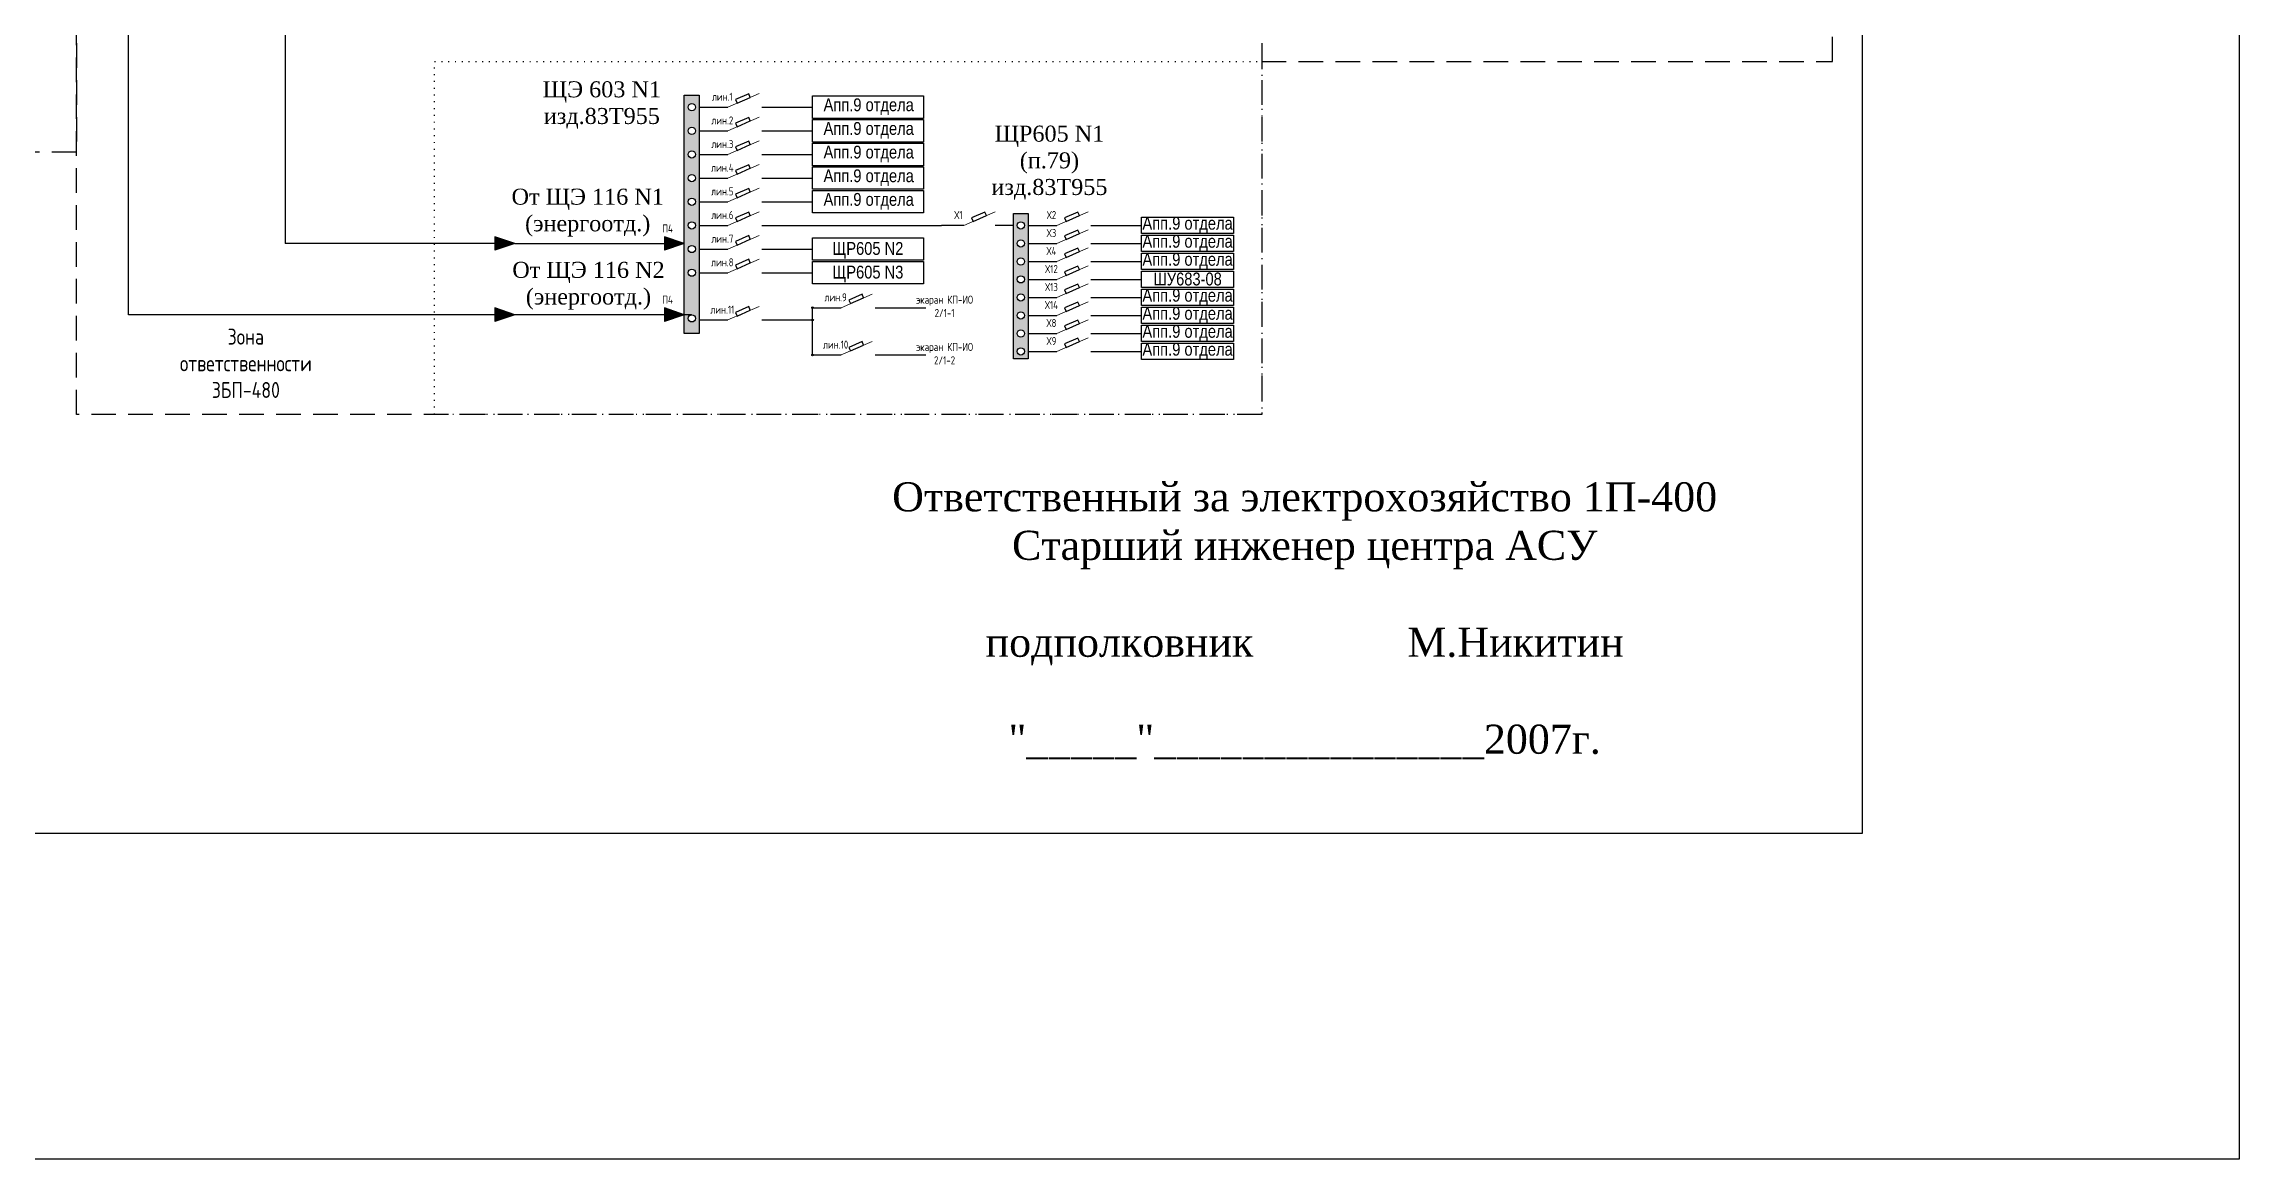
# Model space of a CAD drawing. Header units: millimetres. Extents: x 469 to 1373, y 421 to 976.
# Drawn here: x 1146.8 to 1373.1, y 656.2 to 771.2 of the extents above; entities that cross this region are included whole.
import ezdxf

# ---------------------------------------------------------------- set-up
doc = ezdxf.new("R2010")
doc.units = ezdxf.units.MM
doc.header["$LTSCALE"] = 0.1
doc.linetypes.add('ACAD_ISO07W100', pattern=[3, 0, -3])
doc.linetypes.add('DASHEDX2', pattern=[38.1, 25.4, -12.7])

msp = doc.modelspace()

# ---------------------------------------------------------------- hatches: boundary and pattern name
h = msp.add_hatch(color=256)
h.paths.add_polyline_path([(1214.39, 765.95), (1212.85, 765.95), (1212.85, 741.36), (1214.39, 741.36)])
h.paths.add_polyline_path([(1213.99, 750.08, -1), (1213.25, 750.08, -1)], flags=16)
h.paths.add_polyline_path([(1213.25, 752.52, -1), (1213.99, 752.52, -1)], flags=16)
h.paths.add_polyline_path([(1213.99, 747.64, -1), (1213.25, 747.64, -1)], flags=16)
h.paths.add_polyline_path([(1213.25, 754.96, -1), (1213.99, 754.96, -1)], flags=16)
h.paths.add_polyline_path([(1213.25, 757.4, -1), (1213.99, 757.4, -1)], flags=16)
h.paths.add_polyline_path([(1213.99, 742.93, -1), (1213.25, 742.93, -1)], flags=16)
h.paths.add_polyline_path([(1213.25, 759.84, -1), (1213.99, 759.84, -1)], flags=16)
h.paths.add_polyline_path([(1213.25, 762.28, -1), (1213.99, 762.28, -1)], flags=16)
h.paths.add_polyline_path([(1213.25, 764.72, -1), (1213.99, 764.72, -1)], flags=16)
h = msp.add_hatch(color=256)
h.paths.add_polyline_path([(1248.31, 753.75), (1246.78, 753.75), (1246.78, 738.75), (1248.31, 738.75)])
h.paths.add_polyline_path([(1247.92, 743.23, -1), (1247.17, 743.23, -1)], flags=16)
h.paths.add_polyline_path([(1247.17, 745.09, -1), (1247.92, 745.09, -1)], flags=16)
h.paths.add_polyline_path([(1247.92, 741.37, -1), (1247.17, 741.37, -1)], flags=16)
h.paths.add_polyline_path([(1247.17, 746.95, -1), (1247.92, 746.95, -1)], flags=16)
h.paths.add_polyline_path([(1247.92, 739.52, -1), (1247.17, 739.52, -1)], flags=16)
h.paths.add_polyline_path([(1247.17, 748.8, -1), (1247.92, 748.8, -1)], flags=16)
h.paths.add_polyline_path([(1247.17, 750.66, -1), (1247.92, 750.66, -1)], flags=16)
h.paths.add_polyline_path([(1247.17, 752.52, -1), (1247.92, 752.52, -1)], flags=16)
h = msp.add_hatch(color=256)
h.paths.add_polyline_path([(1193.33, 751.35), (1193.33, 750.66), (1195.38, 750.66)])
h.paths.add_polyline_path([(1195.38, 750.66), (1193.33, 750.66), (1193.33, 749.96)])
h = msp.add_hatch(color=256)
h.paths.add_polyline_path([(1210.8, 751.35), (1210.8, 750.66), (1212.85, 750.66)])
h.paths.add_polyline_path([(1212.85, 750.66), (1210.8, 750.66), (1210.8, 749.96)])
h = msp.add_hatch(color=256)
h.paths.add_polyline_path([(1193.33, 744), (1193.33, 743.3), (1195.38, 743.3)])
h.paths.add_polyline_path([(1195.38, 743.3), (1193.33, 743.3), (1193.33, 742.61)])
h = msp.add_hatch(color=256)
h.paths.add_polyline_path([(1210.8, 744), (1210.8, 743.3), (1212.85, 743.3)])
h.paths.add_polyline_path([(1212.85, 743.3), (1210.8, 743.3), (1210.8, 742.61)])
h = msp.add_hatch(color=256)
h.paths.add_polyline_path([(1226.15, 744.03), (1226.07, 744.03), (1226.07, 743.95, 0.414214)], flags=17)
h.paths.add_polyline_path([(1225.98, 744.03, 0.414214), (1226.07, 743.95), (1226.07, 744.03), (1226.15, 744.03, 1)])
h = msp.add_hatch(color=256)
h.paths.add_polyline_path([(1226.15, 742.76), (1226.07, 742.76), (1226.07, 742.67, 0.414214)], flags=17)
h.paths.add_polyline_path([(1225.98, 742.76, 0.414214), (1226.07, 742.67), (1226.07, 742.76), (1226.15, 742.76, 1)])
h = msp.add_hatch(color=256)
h.paths.add_polyline_path([(1226.15, 739.15), (1226.07, 739.15), (1226.07, 739.07, 0.414214)], flags=17)
h.paths.add_polyline_path([(1225.98, 739.15, 0.414214), (1226.07, 739.07), (1226.07, 739.15), (1226.15, 739.15, 1)])

# ---------------------------------------------------------------- linework, layer by layer
for p, q in [((1171.69, 796.67), (1171.69, 750.66)), ((1155.54, 743.3), (1155.54, 789.19)), ((1214.39, 764.72), (1217.33, 764.72)), ((1220.84, 764.72), (1226.07, 764.72)), ((1214.39, 762.28), (1217.33, 762.28)), ((1220.84, 762.28), (1226.07, 762.28)), ((1214.39, 759.84), (1217.33, 759.84)), ((1220.84, 759.84), (1226.07, 759.84)), ((1214.39, 757.4), (1217.33, 757.4)), ((1220.84, 757.4), (1226.07, 757.4)), ((1214.39, 754.96), (1217.33, 754.96)), ((1220.84, 754.96), (1226.07, 754.96)), ((1195.38, 750.66), (1193.33, 751.35)), ((1193.33, 751.35), (1193.33, 749.96)), ((1212.85, 750.66), (1210.8, 751.35)), ((1210.8, 751.35), (1210.8, 749.96)), ((1214.39, 752.52), (1217.33, 752.52)), ((1220.84, 752.52), (1226.07, 752.52)), ((1226.07, 752.52), (1239.35, 752.52)), ((1241.67, 752.52), (1239.35, 752.52)), ((1246.78, 752.52), (1244.88, 752.52)), ((1248.31, 752.52), (1251.26, 752.52)), ((1254.77, 752.52), (1259.99, 752.52)), ((1193.33, 750.66), (1171.69, 750.66)), ((1195.38, 750.66), (1193.33, 749.96)), ((1195.38, 750.66), (1212.85, 750.66)), ((1212.85, 750.66), (1210.8, 749.96)), ((1214.39, 750.08), (1217.33, 750.08)), ((1220.84, 750.08), (1226.07, 750.08)), ((1248.31, 750.66), (1251.26, 750.66)), ((1254.77, 750.66), (1259.99, 750.66)), ((1214.39, 747.64), (1217.33, 747.64)), ((1220.84, 747.64), (1226.07, 747.64)), ((1248.31, 748.8), (1251.26, 748.8)), ((1248.31, 746.95), (1251.26, 746.95)), ((1254.77, 748.8), (1259.99, 748.8)), ((1254.77, 746.95), (1259.99, 746.95)), ((1248.31, 745.09), (1251.26, 745.09)), ((1254.77, 745.09), (1259.99, 745.09)), ((1189.96, 743.3), (1155.54, 743.3)), ((1193.33, 743.3), (1189.96, 743.3)), ((1195.38, 743.3), (1193.33, 744)), ((1193.33, 744), (1193.33, 742.61)), ((1195.38, 743.3), (1193.33, 742.61)), ((1210.36, 743.3), (1195.38, 743.3)), ((1213.6, 743.3), (1210.36, 743.3)), ((1212.85, 743.3), (1210.8, 744)), ((1210.8, 744), (1210.8, 742.61)), ((1212.85, 743.3), (1210.8, 742.61)), ((1214.39, 742.76), (1217.33, 742.76)), ((1220.84, 742.76), (1226.07, 742.76)), ((1226.07, 744.03), (1229.01, 744.03)), ((1226.07, 739.15), (1226.07, 744.03)), ((1232.52, 744.03), (1237.75, 744.03)), ((1248.31, 743.23), (1251.26, 743.23)), ((1254.77, 743.23), (1259.99, 743.23)), ((1248.31, 741.37), (1251.26, 741.37)), ((1254.77, 741.37), (1259.99, 741.37)), ((1226.07, 739.15), (1229.01, 739.15)), ((1232.52, 739.15), (1237.75, 739.15)), ((1248.31, 739.52), (1251.26, 739.52)), ((1254.77, 739.52), (1259.99, 739.52))]:
    msp.add_line(p, q)
at = {"lineweight": 15}
for p, q in [((1217.33, 764.72), (1220.55, 766.12)), ((1217.33, 762.28), (1220.55, 763.68)), ((1217.33, 759.84), (1220.55, 761.24)), ((1217.33, 757.4), (1220.55, 758.8)), ((1217.33, 754.96), (1220.55, 756.36)), ((1217.33, 752.52), (1220.55, 753.92)), ((1241.67, 752.52), (1244.88, 753.92)), ((1251.26, 752.52), (1254.47, 753.92)), ((1217.33, 750.08), (1220.55, 751.48)), ((1251.26, 750.66), (1254.47, 752.06)), ((1251.26, 748.8), (1254.47, 750.2)), ((1217.33, 747.64), (1220.55, 749.04)), ((1251.26, 746.95), (1254.47, 748.35)), ((1229.01, 744.03), (1232.23, 745.43)), ((1251.26, 745.09), (1254.47, 746.49)), ((1251.26, 743.23), (1254.47, 744.63)), ((1217.33, 742.76), (1220.55, 744.16)), ((1251.26, 741.37), (1254.47, 742.77)), ((1229.01, 739.15), (1232.23, 740.55)), ((1251.26, 739.52), (1254.47, 740.92))]:
    msp.add_line(p, q, dxfattribs=at)
at = {"color": 1, "lineweight": 30}
msp.add_lwpolyline([(1002.21, 914.78), (1373.13, 914.78), (1373.13, 656.19), (1002.21, 656.19)], close=True, dxfattribs=at)
for points in [[(1334.26, 689.77), (1037.26, 689.77), (1037.26, 899.77), (1334.26, 899.77)], [(1212.85, 765.95), (1214.39, 765.95), (1214.39, 741.36), (1212.85, 741.36)], [(1218.29, 765.13), (1219.65, 765.73), (1219.49, 766.1), (1218.13, 765.5)], [(1226.07, 765.87), (1237.49, 765.87), (1237.49, 763.56), (1226.07, 763.56)], [(1218.29, 762.69), (1219.65, 763.29), (1219.49, 763.66), (1218.13, 763.06)], [(1226.07, 763.43), (1237.49, 763.43), (1237.49, 761.12), (1226.07, 761.12)], [(1218.29, 760.25), (1219.65, 760.85), (1219.49, 761.22), (1218.13, 760.62)], [(1226.07, 760.99), (1237.49, 760.99), (1237.49, 758.68), (1226.07, 758.68)], [(1218.29, 757.81), (1219.65, 758.41), (1219.49, 758.78), (1218.13, 758.18)], [(1226.07, 758.55), (1237.49, 758.55), (1237.49, 756.24), (1226.07, 756.24)], [(1218.29, 755.37), (1219.65, 755.97), (1219.49, 756.34), (1218.13, 755.74)], [(1226.07, 756.11), (1237.49, 756.11), (1237.49, 753.8), (1226.07, 753.8)], [(1218.29, 752.93), (1219.65, 753.53), (1219.49, 753.9), (1218.13, 753.3)], [(1242.62, 752.93), (1243.99, 753.53), (1243.83, 753.9), (1242.46, 753.3)], [(1246.78, 753.75), (1248.31, 753.75), (1248.31, 738.75), (1246.78, 738.75)], [(1252.21, 752.93), (1253.58, 753.53), (1253.42, 753.9), (1252.05, 753.3)], [(1218.29, 750.49), (1219.65, 751.09), (1219.49, 751.46), (1218.13, 750.86)], [(1252.21, 751.08), (1253.58, 751.67), (1253.42, 752.04), (1252.05, 751.44)], [(1269.47, 751.67), (1259.99, 751.67), (1259.99, 753.36), (1269.47, 753.36)], [(1269.47, 749.81), (1259.99, 749.81), (1259.99, 751.51), (1269.47, 751.51)], [(1226.07, 751.23), (1237.49, 751.23), (1237.49, 748.92), (1226.07, 748.92)], [(1252.21, 749.22), (1253.58, 749.81), (1253.42, 750.18), (1252.05, 749.59)], [(1269.47, 747.96), (1259.99, 747.96), (1259.99, 749.65), (1269.47, 749.65)], [(1218.29, 748.05), (1219.65, 748.65), (1219.49, 749.02), (1218.13, 748.42)], [(1226.07, 748.79), (1237.49, 748.79), (1237.49, 746.48), (1226.07, 746.48)], [(1252.21, 747.36), (1253.58, 747.96), (1253.42, 748.33), (1252.05, 747.73)], [(1269.47, 746.1), (1259.99, 746.1), (1259.99, 747.79), (1269.47, 747.79)], [(1229.97, 744.45), (1231.33, 745.04), (1231.17, 745.41), (1229.81, 744.81)], [(1252.21, 745.5), (1253.58, 746.1), (1253.42, 746.47), (1252.05, 745.87)], [(1252.21, 743.65), (1253.58, 744.24), (1253.42, 744.61), (1252.05, 744.02)], [(1269.47, 744.24), (1259.99, 744.24), (1259.99, 745.93), (1269.47, 745.93)], [(1218.29, 743.17), (1219.65, 743.77), (1219.49, 744.14), (1218.13, 743.54)], [(1252.21, 741.79), (1253.58, 742.39), (1253.42, 742.75), (1252.05, 742.16)], [(1269.47, 742.39), (1259.99, 742.39), (1259.99, 744.08), (1269.47, 744.08)], [(1229.97, 739.57), (1231.33, 740.16), (1231.17, 740.53), (1229.81, 739.93)], [(1252.21, 739.93), (1253.58, 740.53), (1253.42, 740.9), (1252.05, 740.3)], [(1269.47, 740.53), (1259.99, 740.53), (1259.99, 742.22), (1269.47, 742.22)], [(1269.47, 738.67), (1259.99, 738.67), (1259.99, 740.36), (1269.47, 740.36)]]:
    msp.add_lwpolyline(points, close=True)
at = {"linetype": 'DASHEDX2'}
for points in [[(1150.18, 760.09), (1040.25, 760.09), (1040.25, 870.38), (1150.18, 870.38)], [(1272.37, 733.02), (1150.18, 733.02), (1150.18, 870.38), (1272.37, 870.38)], [(1272.37, 769.44), (1331.22, 769.44), (1331.22, 870.38), (1272.37, 870.38)]]:
    msp.add_lwpolyline(points, close=True, dxfattribs=at)
at = {"linetype": 'ACAD_ISO07W100', "ltscale": 2}
msp.add_lwpolyline([(1272.37, 733.02), (1187.11, 733.02), (1187.11, 769.44), (1272.37, 769.44)], close=True, dxfattribs=at)
for centre, radius in [((1213.62, 764.72), 0.373), ((1213.62, 762.28), 0.373), ((1213.62, 759.84), 0.373), ((1213.62, 757.4), 0.373), ((1213.62, 754.96), 0.373), ((1213.62, 752.52), 0.373), ((1247.54, 752.52), 0.373), ((1213.62, 750.08), 0.373), ((1247.54, 750.66), 0.373), ((1247.54, 748.8), 0.373), ((1213.62, 747.64), 0.373), ((1247.54, 746.95), 0.373), ((1247.54, 745.09), 0.373), ((1213.62, 742.93), 0.373), ((1226.07, 744.03), 0.083), ((1226.07, 742.76), 0.083), ((1247.54, 743.23), 0.373), ((1247.54, 741.37), 0.373), ((1226.07, 739.15), 0.083), ((1247.54, 739.52), 0.373)]:
    msp.add_circle(centre, radius)

# ---------------------------------------------------------------- texts
at = {"attachment_point": 5}
for s, insert, char_height, width in [('{\\fTimes New Roman|b0|i0|c204|p18;ЩЭ\\fTimes New Roman|b0|i0|c238|p18; 603 N1 \\fTimes New Roman|b0|i0|c204|p18;изд.83Т955}', (1204.35, 764.94), 1.65, 15.9807), ('{\\fGOST|b0|i0|c204|p34;лин.1}', (1216.77, 765.79), 0.825, 13.4384), ('{\\fArial Narrow|b0|i0|c204|p34;Апп.9 отдела}', (1231.86, 764.77), 1.32, 12.7846), ('{\\fGOST|b0|i0|c204|p34;лин.2}', (1216.77, 763.35), 0.825, 13.4384), ('{\\fArial Narrow|b0|i0|c204|p34;Апп.9 отдела}', (1231.86, 762.33), 1.32, 12.7846), ('{\\fTimes New Roman|b0|i0|c204|p18;ЩР605 N1 (п.79) изд.83Т955}', (1250.49, 758.99), 1.65, 15.9807), ('{\\fGOST|b0|i0|c204|p34;лин.3}', (1216.77, 760.91), 0.825, 13.4384), ('{\\fArial Narrow|b0|i0|c204|p34;Апп.9 отдела}', (1231.86, 759.89), 1.32, 12.7846), ('{\\fGOST|b0|i0|c204|p34;лин.4}', (1216.77, 758.47), 0.825, 13.4384), ('{\\fArial Narrow|b0|i0|c204|p34;Апп.9 отдела}', (1231.86, 757.45), 1.32, 12.7846), ('{\\fTimes New Roman|b0|i0|c204|p18;От ЩЭ\\fTimes New Roman|b0|i0|c238|p18; 116 N1 \\fTimes New Roman|b0|i0|c204|p18;(энергоотд.)}', (1202.89, 753.84), 1.65, 15.9807), ('{\\fGOST|b0|i0|c204|p34;лин.5}', (1216.77, 756.03), 0.825, 13.4384), ('{\\fArial Narrow|b0|i0|c204|p34;Апп.9 отдела}', (1231.86, 755.01), 1.32, 12.7846), ('{\\fGOST|b0|i0|c204|p34;лин.6}', (1216.77, 753.59), 0.825, 13.4384), ('{\\fGOST|b0|i0|c204|p34;Х1}', (1241.11, 753.59), 0.825, 13.4384), ('{\\fGOST|b0|i0|c204|p34;Х2}', (1250.7, 753.59), 0.825, 13.4384), ('{\\fGOST|b0|i0|c204|p34;П4}', (1211.12, 752.2), 0.825, 13.4384), ('{\\fGOST|b0|i0|c204|p34;лин.7}', (1216.77, 751.15), 0.825, 13.4384), ('{\\fGOST|b0|i0|c204|p34;Х3}', (1250.7, 751.73), 0.825, 13.4384), ('{\\fArial Narrow|b0|i0|c204|p34;Апп.9 отдела}', (1264.73, 752.55), 1.32, 12.7846), ('{\\fArial Narrow|b0|i0|c204|p34;Апп.9 отдела}', (1264.73, 750.69), 1.32, 12.7846), ('{\\fGOST|b0|i0|c204|p34;лин.8}', (1216.77, 748.71), 0.825, 13.4384), ('{\\fArial Narrow|b0|i0|c204|p34;ЩР605 N2}', (1231.78, 749.95), 1.32, 12.7846), ('{\\fGOST|b0|i0|c204|p34;Х4}', (1250.7, 749.88), 0.825, 13.4384), ('{\\fArial Narrow|b0|i0|c204|p34;Апп.9 отдела}', (1264.73, 748.83), 1.32, 12.7846), ('{\\fTimes New Roman|b0|i0|c204|p18;От ЩЭ\\fTimes New Roman|b0|i0|c238|p18; 116 N2 \\fTimes New Roman|b0|i0|c204|p18;(энергоотд.)}', (1202.97, 746.29), 1.65, 15.9807), ('{\\fArial Narrow|b0|i0|c204|p34;ЩР605 N3}', (1231.78, 747.51), 1.32, 12.7846), ('{\\fGOST|b0|i0|c204|p34;Х12}', (1250.7, 748.02), 0.825, 13.4384), ('{\\fGOST|b0|i0|c204|p34;П4}', (1211.12, 744.85), 0.825, 13.4384), ('{\\fGOST|b0|i0|c204|p34;лин.9}', (1228.45, 745.1), 0.825, 13.4384), ('{\\fGOST|b0|i0|c204|p34;экаран КП-ИО\\P2/1-1}', (1239.68, 744.17), 0.825, 13.4384), ('{\\fGOST|b0|i0|c204|p34;Х14}', (1250.7, 744.3), 0.825, 13.4384), ('{\\fGOST|b0|i0|c204|p34;Х13}', (1250.7, 746.16), 0.825, 13.4384), ('{\\fArial Narrow|b0|i0|c204|p34;Апп.9 отдела}', (1264.73, 745.12), 1.32, 12.7846), ('{\\fGOST|b0|i0|c204|p34;лин.11}', (1216.77, 743.83), 0.825, 13.4384), ('{\\fGOST|b0|i0|c204|p34;Х8}', (1250.7, 742.45), 0.825, 13.4384), ('{\\fArial Narrow|b0|i0|c204|p34;Апп.9 отдела}', (1264.73, 743.26), 1.32, 12.7846), ('{\\fArial Narrow|b0|i0|c204|p34;Апп.9 отдела}', (1264.73, 741.4), 1.32, 12.7846), ('{\\fGOST|b0|i0|c204|p34;Зона \\Pответственности\\P3БП-480}', (1167.65, 738.29), 1.65, 42.8281), ('{\\fGOST|b0|i0|c204|p34;лин.10}', (1228.45, 740.22), 0.825, 13.4384), ('{\\fGOST|b0|i0|c204|p34;экаран КП-ИО\\P2/1-2}', (1239.68, 739.29), 0.825, 13.4384), ('{\\fGOST|b0|i0|c204|p34;Х9}', (1250.7, 740.59), 0.825, 13.4384), ('{\\fArial Narrow|b0|i0|c204|p34;Апп.9 отдела}', (1264.73, 739.55), 1.32, 12.7846), ('{\\fTimes New Roman|b0|i0|c204|p18;Ответственный\\fTimes New Roman|b0|i0|c238|p18; \\fTimes New Roman|b0|i0|c204|p18;за\\fTimes New Roman|b0|i0|c238|p18; \\fTimes New Roman|b0|i0|c204|p18;электрохозяйство\\fTimes New Roman|b0|i0|c238|p18; 1\\fTimes New Roman|b0|i0|c204|p18;П\\fTimes New Roman|b0|i0|c238|p18;-400\\P\\fTimes New Roman|b0|i0|c204|p18;Старший\\fTimes New Roman|b0|i0|c238|p18; \\fTimes New Roman|b0|i0|c204|p18;инженер\\fTimes New Roman|b0|i0|c238|p18; \\fTimes New Roman|b0|i0|c204|p18;центра\\fTimes New Roman|b0|i0|c238|p18; \\fTimes New Roman|b0|i0|c204|p18;АСУ\\fTimes New Roman|b0|i0|c238|p18;\\P                                           \\P\\fTimes New Roman|b0|i0|c204|p18;подполковник\\fTimes New Roman|b0|i0|c238|p18;              \\fTimes New Roman|b0|i0|c204|p18;М\\fTimes New Roman|b0|i0|c238|p18;.\\fTimes New Roman|b0|i0|c204|p18;Никитин\\fTimes New Roman|b0|i0|c238|p18;\\P\\P"_____"_______________2007\\fTimes New Roman|b0|i0|c204|p18;г\\fTimes New Roman|b0|i0|c238|p18;.  }', (1276.8, 711.72), 3, 157.2424)]:
    msp.add_mtext(s, dxfattribs=dict(at, insert=insert, char_height=char_height, width=width))
at = {"color": 1, "insert": (1264.73, 746.98), "char_height": 1.32, "width": 12.7846, "attachment_point": 5}
msp.add_mtext('{\\fArial Narrow|b0|i0|c204|p34;ШУ683-08}', dxfattribs=at)

doc.saveas('drawing.dxf')
